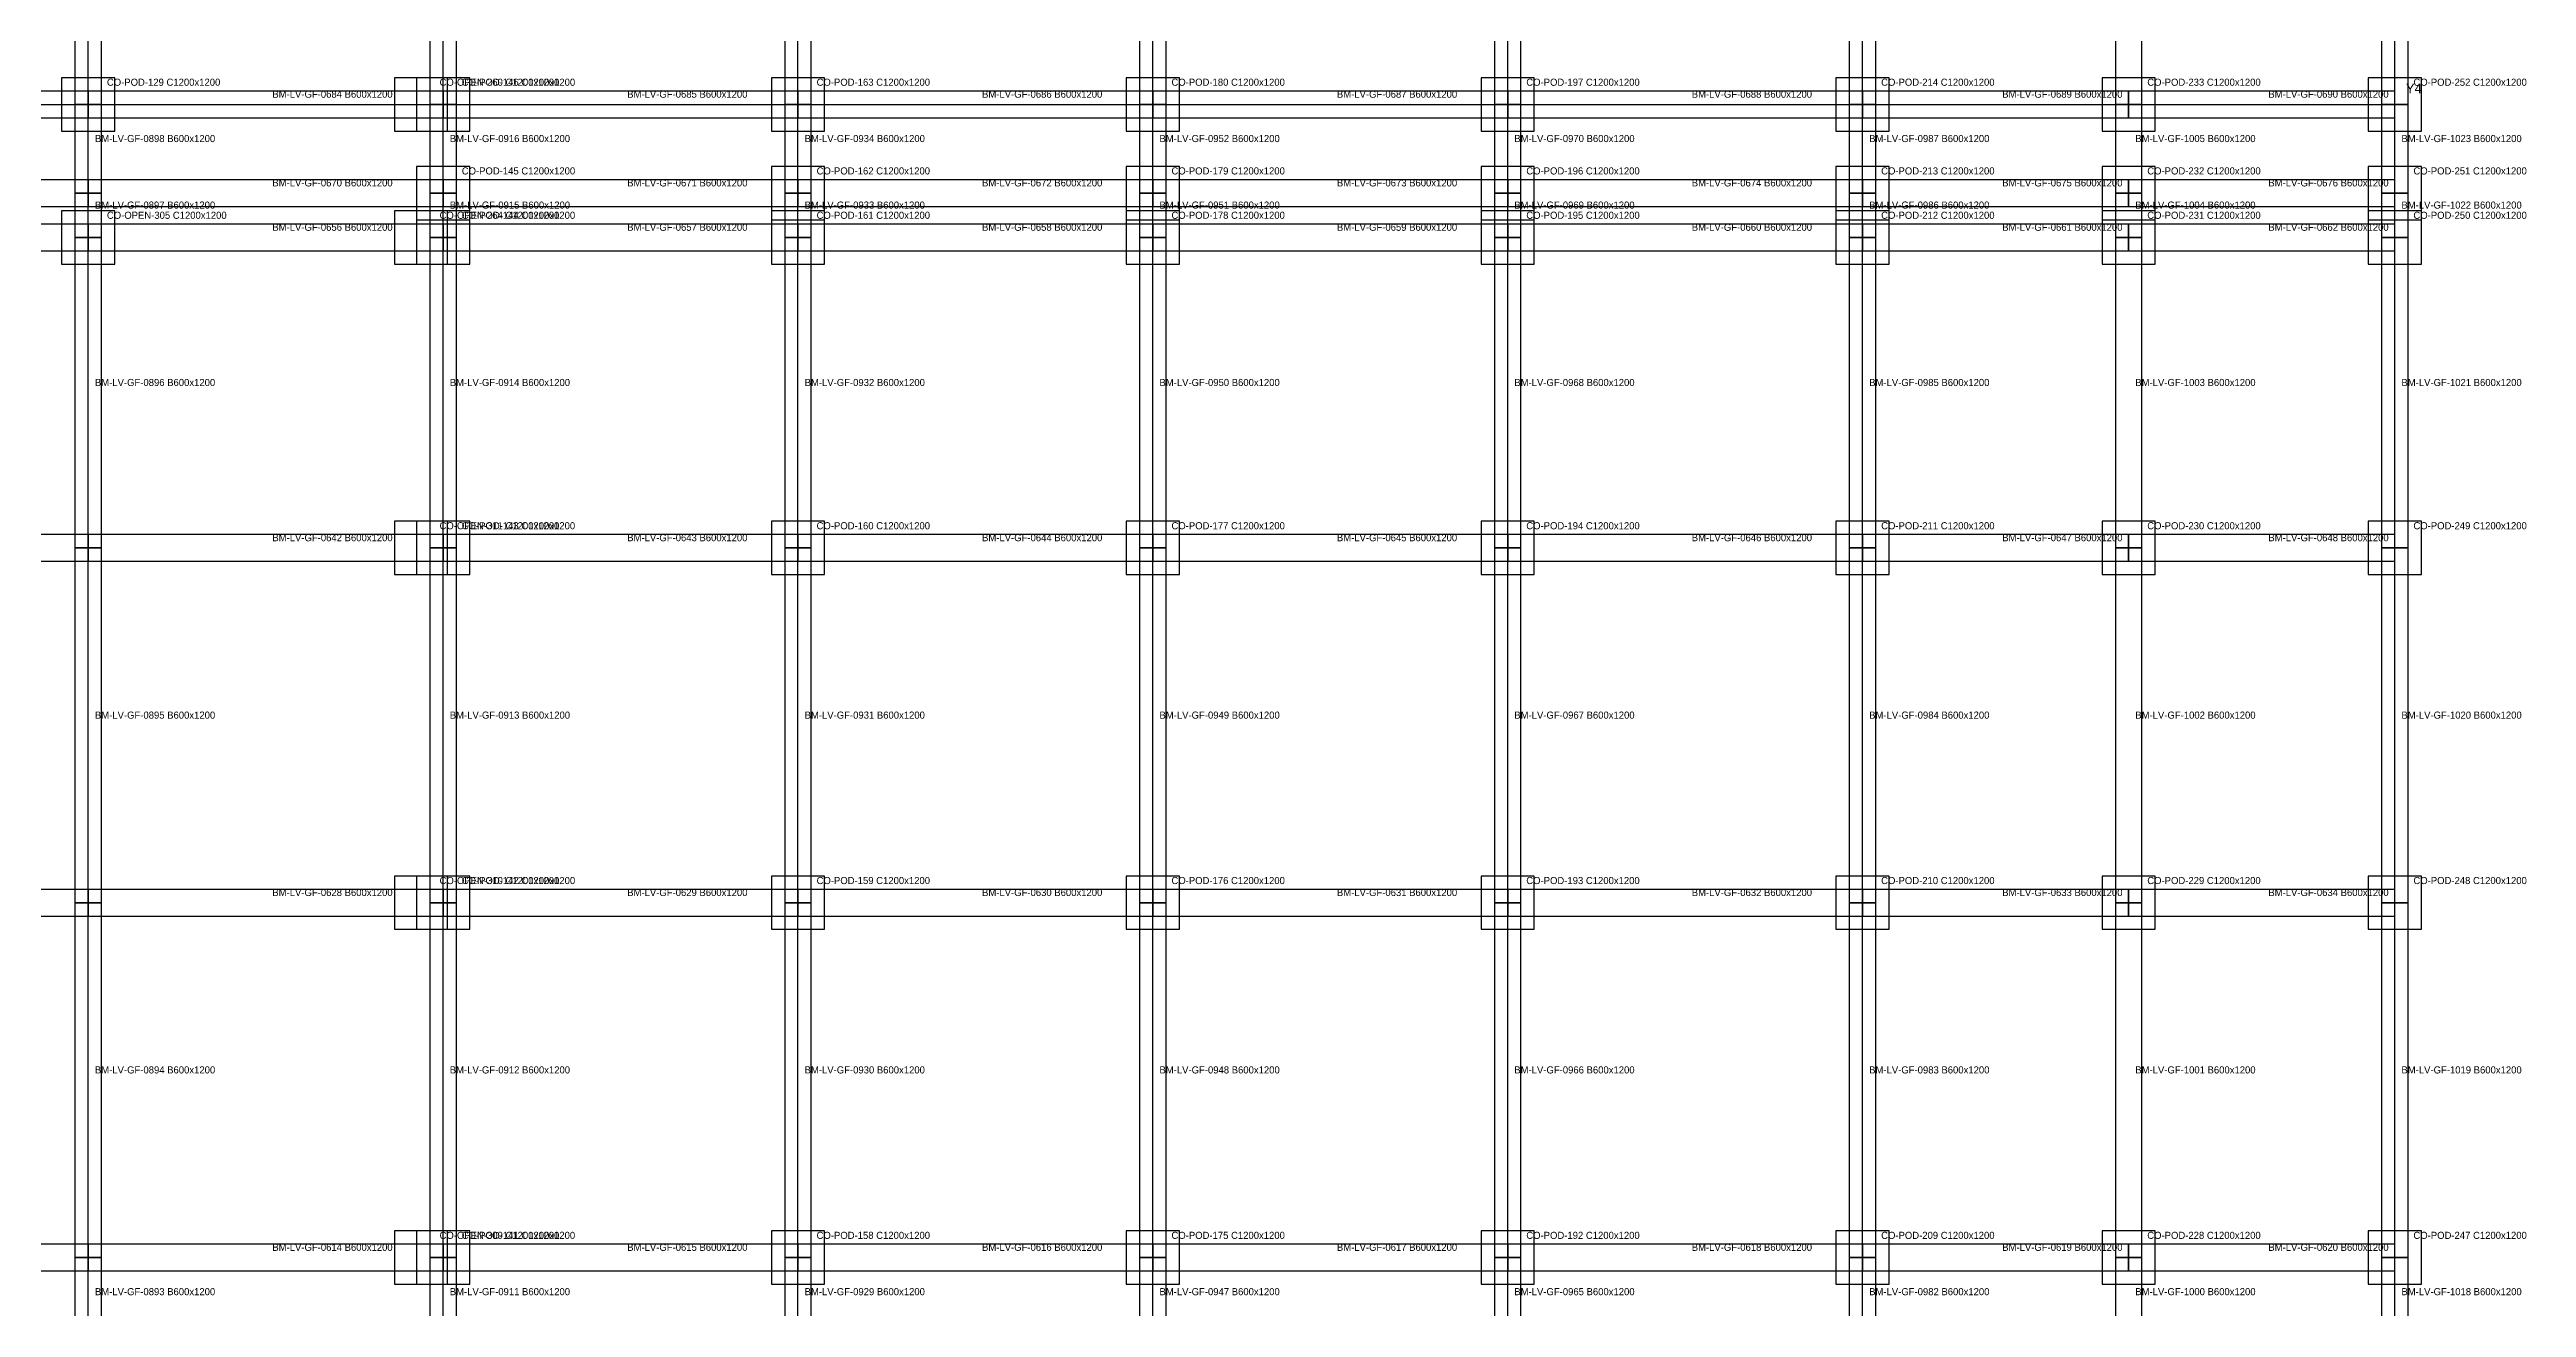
# Model space of a CAD drawing. Header units: millimetres. Extents: x -600 to 227101, y -254450 to 109948.
# Drawn here: x 170127 to 225969, y 45874 to 74237 of the extents above; entities that cross this region are included whole.
import ezdxf

# ---------------------------------------------------------------- set-up
doc = ezdxf.new("R2010")
doc.units = ezdxf.units.MM
for name, color, linetype in [('LV-GF_BEAM', 5, 'Continuous'), ('LV-GF_BOUNDARY', 6, 'Continuous'), ('LV-GF_COLUMN', 1, 'Continuous'), ('LV-GF_GRID', 8, 'Continuous'), ('LV-GF_SLAB', 7, 'Continuous'), ('TEXT', 7, 'Continuous')]:
    doc.layers.add(name, color=color, linetype=linetype)

msp = doc.modelspace()

# ---------------------------------------------------------------- linework, layer by layer
at = {"layer": 'LV-GF_BEAM'}
for points in [[(170700, 73000), (171300, 73000), (171300, 79000), (170700, 79000), (170700, 73000)], [(178700, 73000), (179300, 73000), (179300, 79000), (178700, 79000), (178700, 73000)], [(186700, 73000), (187300, 73000), (187300, 79000), (186700, 79000), (186700, 73000)], [(194700, 73000), (195300, 73000), (195300, 79000), (194700, 79000), (194700, 73000)], [(202700, 73000), (203300, 73000), (203300, 79000), (202700, 79000), (202700, 73000)], [(210700, 73000), (211300, 73000), (211300, 79000), (210700, 79000), (210700, 73000)], [(216700, 73000), (217300, 73000), (217300, 79000), (216700, 79000), (216700, 73000)], [(222700, 73000), (223300, 73000), (223300, 79000), (222700, 79000), (222700, 73000)], [(163000, 73300), (163000, 72700), (171000, 72700), (171000, 73300), (163000, 73300)], [(171000, 73300), (171000, 72700), (179000, 72700), (179000, 73300), (171000, 73300)], [(179000, 73300), (179000, 72700), (187000, 72700), (187000, 73300), (179000, 73300)], [(187000, 73300), (187000, 72700), (195000, 72700), (195000, 73300), (187000, 73300)], [(195000, 73300), (195000, 72700), (203000, 72700), (203000, 73300), (195000, 73300)], [(203000, 73300), (203000, 72700), (211000, 72700), (211000, 73300), (203000, 73300)], [(211000, 73300), (211000, 72700), (217000, 72700), (217000, 73300), (211000, 73300)], [(217000, 73300), (217000, 72700), (223000, 72700), (223000, 73300), (217000, 73300)], [(170700, 71000), (171300, 71000), (171300, 73000), (170700, 73000), (170700, 71000)], [(178700, 71000), (179300, 71000), (179300, 73000), (178700, 73000), (178700, 71000)], [(186700, 71000), (187300, 71000), (187300, 73000), (186700, 73000), (186700, 71000)], [(194700, 71000), (195300, 71000), (195300, 73000), (194700, 73000), (194700, 71000)], [(202700, 71000), (203300, 71000), (203300, 73000), (202700, 73000), (202700, 71000)], [(210700, 71000), (211300, 71000), (211300, 73000), (210700, 73000), (210700, 71000)], [(216700, 71000), (217300, 71000), (217300, 73000), (216700, 73000), (216700, 71000)], [(222700, 71000), (223300, 71000), (223300, 73000), (222700, 73000), (222700, 71000)], [(163000, 71300), (163000, 70700), (171000, 70700), (171000, 71300), (163000, 71300)], [(170700, 70000), (171300, 70000), (171300, 71000), (170700, 71000), (170700, 70000)], [(171000, 71300), (171000, 70700), (179000, 70700), (179000, 71300), (171000, 71300)], [(178700, 70000), (179300, 70000), (179300, 71000), (178700, 71000), (178700, 70000)], [(179000, 71300), (179000, 70700), (187000, 70700), (187000, 71300), (179000, 71300)], [(186700, 70000), (187300, 70000), (187300, 71000), (186700, 71000), (186700, 70000)], [(187000, 71300), (187000, 70700), (195000, 70700), (195000, 71300), (187000, 71300)], [(194700, 70000), (195300, 70000), (195300, 71000), (194700, 71000), (194700, 70000)], [(195000, 71300), (195000, 70700), (203000, 70700), (203000, 71300), (195000, 71300)], [(202700, 70000), (203300, 70000), (203300, 71000), (202700, 71000), (202700, 70000)], [(203000, 71300), (203000, 70700), (211000, 70700), (211000, 71300), (203000, 71300)], [(210700, 70000), (211300, 70000), (211300, 71000), (210700, 71000), (210700, 70000)], [(211000, 71300), (211000, 70700), (217000, 70700), (217000, 71300), (211000, 71300)], [(216700, 70000), (217300, 70000), (217300, 71000), (216700, 71000), (216700, 70000)], [(217000, 71300), (217000, 70700), (223000, 70700), (223000, 71300), (217000, 71300)], [(222700, 70000), (223300, 70000), (223300, 71000), (222700, 71000), (222700, 70000)], [(163000, 70300), (163000, 69700), (171000, 69700), (171000, 70300), (163000, 70300)], [(170700, 63000), (171300, 63000), (171300, 70000), (170700, 70000), (170700, 63000)], [(171000, 70300), (171000, 69700), (179000, 69700), (179000, 70300), (171000, 70300)], [(178700, 63000), (179300, 63000), (179300, 70000), (178700, 70000), (178700, 63000)], [(179000, 70300), (179000, 69700), (187000, 69700), (187000, 70300), (179000, 70300)], [(186700, 63000), (187300, 63000), (187300, 70000), (186700, 70000), (186700, 63000)], [(187000, 70300), (187000, 69700), (195000, 69700), (195000, 70300), (187000, 70300)], [(194700, 63000), (195300, 63000), (195300, 70000), (194700, 70000), (194700, 63000)], [(195000, 70300), (195000, 69700), (203000, 69700), (203000, 70300), (195000, 70300)], [(202700, 63000), (203300, 63000), (203300, 70000), (202700, 70000), (202700, 63000)], [(203000, 70300), (203000, 69700), (211000, 69700), (211000, 70300), (203000, 70300)], [(210700, 63000), (211300, 63000), (211300, 70000), (210700, 70000), (210700, 63000)], [(211000, 70300), (211000, 69700), (217000, 69700), (217000, 70300), (211000, 70300)], [(216700, 63000), (217300, 63000), (217300, 70000), (216700, 70000), (216700, 63000)], [(217000, 70300), (217000, 69700), (223000, 69700), (223000, 70300), (217000, 70300)], [(222700, 63000), (223300, 63000), (223300, 70000), (222700, 70000), (222700, 63000)], [(163000, 63300), (163000, 62700), (171000, 62700), (171000, 63300), (163000, 63300)], [(171000, 63300), (171000, 62700), (179000, 62700), (179000, 63300), (171000, 63300)], [(179000, 63300), (179000, 62700), (187000, 62700), (187000, 63300), (179000, 63300)], [(187000, 63300), (187000, 62700), (195000, 62700), (195000, 63300), (187000, 63300)], [(195000, 63300), (195000, 62700), (203000, 62700), (203000, 63300), (195000, 63300)], [(203000, 63300), (203000, 62700), (211000, 62700), (211000, 63300), (203000, 63300)], [(211000, 63300), (211000, 62700), (217000, 62700), (217000, 63300), (211000, 63300)], [(217000, 63300), (217000, 62700), (223000, 62700), (223000, 63300), (217000, 63300)], [(170700, 55000), (171300, 55000), (171300, 63000), (170700, 63000), (170700, 55000)], [(178700, 55000), (179300, 55000), (179300, 63000), (178700, 63000), (178700, 55000)], [(186700, 55000), (187300, 55000), (187300, 63000), (186700, 63000), (186700, 55000)], [(194700, 55000), (195300, 55000), (195300, 63000), (194700, 63000), (194700, 55000)], [(202700, 55000), (203300, 55000), (203300, 63000), (202700, 63000), (202700, 55000)], [(210700, 55000), (211300, 55000), (211300, 63000), (210700, 63000), (210700, 55000)], [(216700, 55000), (217300, 55000), (217300, 63000), (216700, 63000), (216700, 55000)], [(222700, 55000), (223300, 55000), (223300, 63000), (222700, 63000), (222700, 55000)], [(163000, 55300), (163000, 54700), (171000, 54700), (171000, 55300), (163000, 55300)], [(171000, 55300), (171000, 54700), (179000, 54700), (179000, 55300), (171000, 55300)], [(179000, 55300), (179000, 54700), (187000, 54700), (187000, 55300), (179000, 55300)], [(187000, 55300), (187000, 54700), (195000, 54700), (195000, 55300), (187000, 55300)], [(195000, 55300), (195000, 54700), (203000, 54700), (203000, 55300), (195000, 55300)], [(203000, 55300), (203000, 54700), (211000, 54700), (211000, 55300), (203000, 55300)], [(211000, 55300), (211000, 54700), (217000, 54700), (217000, 55300), (211000, 55300)], [(217000, 55300), (217000, 54700), (223000, 54700), (223000, 55300), (217000, 55300)], [(170700, 47000), (171300, 47000), (171300, 55000), (170700, 55000), (170700, 47000)], [(178700, 47000), (179300, 47000), (179300, 55000), (178700, 55000), (178700, 47000)], [(186700, 47000), (187300, 47000), (187300, 55000), (186700, 55000), (186700, 47000)], [(194700, 47000), (195300, 47000), (195300, 55000), (194700, 55000), (194700, 47000)], [(202700, 47000), (203300, 47000), (203300, 55000), (202700, 55000), (202700, 47000)], [(210700, 47000), (211300, 47000), (211300, 55000), (210700, 55000), (210700, 47000)], [(216700, 47000), (217300, 47000), (217300, 55000), (216700, 55000), (216700, 47000)], [(222700, 47000), (223300, 47000), (223300, 55000), (222700, 55000), (222700, 47000)], [(163000, 47300), (163000, 46700), (171000, 46700), (171000, 47300), (163000, 47300)], [(170700, 45000), (171300, 45000), (171300, 47000), (170700, 47000), (170700, 45000)], [(171000, 47300), (171000, 46700), (179000, 46700), (179000, 47300), (171000, 47300)], [(178700, 45000), (179300, 45000), (179300, 47000), (178700, 47000), (178700, 45000)], [(179000, 47300), (179000, 46700), (187000, 46700), (187000, 47300), (179000, 47300)], [(186700, 45000), (187300, 45000), (187300, 47000), (186700, 47000), (186700, 45000)], [(187000, 47300), (187000, 46700), (195000, 46700), (195000, 47300), (187000, 47300)], [(194700, 45000), (195300, 45000), (195300, 47000), (194700, 47000), (194700, 45000)], [(195000, 47300), (195000, 46700), (203000, 46700), (203000, 47300), (195000, 47300)], [(202700, 45000), (203300, 45000), (203300, 47000), (202700, 47000), (202700, 45000)], [(203000, 47300), (203000, 46700), (211000, 46700), (211000, 47300), (203000, 47300)], [(210700, 45000), (211300, 45000), (211300, 47000), (210700, 47000), (210700, 45000)], [(211000, 47300), (211000, 46700), (217000, 46700), (217000, 47300), (211000, 47300)], [(216700, 45000), (217300, 45000), (217300, 47000), (216700, 47000), (216700, 45000)], [(217000, 47300), (217000, 46700), (223000, 46700), (223000, 47300), (217000, 47300)], [(222700, 45000), (223300, 45000), (223300, 47000), (222700, 47000), (222700, 45000)]]:
    msp.add_lwpolyline(points, close=True, dxfattribs=at)
at = {"layer": 'LV-GF_BOUNDARY'}
msp.add_lwpolyline([(119000, 0), (223000, 0), (223000, 102000), (119000, 102000), (119000, 0)], close=True, dxfattribs=at)
at = {"layer": 'LV-GF_COLUMN'}
for points in [[(170400, 72400), (171600, 72400), (171600, 73600), (170400, 73600), (170400, 72400)], [(177900, 72400), (179100, 72400), (179100, 73600), (177900, 73600), (177900, 72400)], [(178400, 72400), (179600, 72400), (179600, 73600), (178400, 73600), (178400, 72400)], [(186400, 72400), (187600, 72400), (187600, 73600), (186400, 73600), (186400, 72400)], [(194400, 72400), (195600, 72400), (195600, 73600), (194400, 73600), (194400, 72400)], [(202400, 72400), (203600, 72400), (203600, 73600), (202400, 73600), (202400, 72400)], [(210400, 72400), (211600, 72400), (211600, 73600), (210400, 73600), (210400, 72400)], [(216400, 72400), (217600, 72400), (217600, 73600), (216400, 73600), (216400, 72400)], [(222400, 72400), (223600, 72400), (223600, 73600), (222400, 73600), (222400, 72400)], [(178400, 70400), (179600, 70400), (179600, 71600), (178400, 71600), (178400, 70400)], [(186400, 70400), (187600, 70400), (187600, 71600), (186400, 71600), (186400, 70400)], [(194400, 70400), (195600, 70400), (195600, 71600), (194400, 71600), (194400, 70400)], [(202400, 70400), (203600, 70400), (203600, 71600), (202400, 71600), (202400, 70400)], [(210400, 70400), (211600, 70400), (211600, 71600), (210400, 71600), (210400, 70400)], [(216400, 70400), (217600, 70400), (217600, 71600), (216400, 71600), (216400, 70400)], [(222400, 70400), (223600, 70400), (223600, 71600), (222400, 71600), (222400, 70400)], [(170400, 69400), (171600, 69400), (171600, 70600), (170400, 70600), (170400, 69400)], [(177900, 69400), (179100, 69400), (179100, 70600), (177900, 70600), (177900, 69400)], [(178400, 69400), (179600, 69400), (179600, 70600), (178400, 70600), (178400, 69400)], [(186400, 69400), (187600, 69400), (187600, 70600), (186400, 70600), (186400, 69400)], [(194400, 69400), (195600, 69400), (195600, 70600), (194400, 70600), (194400, 69400)], [(202400, 69400), (203600, 69400), (203600, 70600), (202400, 70600), (202400, 69400)], [(210400, 69400), (211600, 69400), (211600, 70600), (210400, 70600), (210400, 69400)], [(216400, 69400), (217600, 69400), (217600, 70600), (216400, 70600), (216400, 69400)], [(222400, 69400), (223600, 69400), (223600, 70600), (222400, 70600), (222400, 69400)], [(177900, 62400), (179100, 62400), (179100, 63600), (177900, 63600), (177900, 62400)], [(178400, 62400), (179600, 62400), (179600, 63600), (178400, 63600), (178400, 62400)], [(186400, 62400), (187600, 62400), (187600, 63600), (186400, 63600), (186400, 62400)], [(194400, 62400), (195600, 62400), (195600, 63600), (194400, 63600), (194400, 62400)], [(202400, 62400), (203600, 62400), (203600, 63600), (202400, 63600), (202400, 62400)], [(210400, 62400), (211600, 62400), (211600, 63600), (210400, 63600), (210400, 62400)], [(216400, 62400), (217600, 62400), (217600, 63600), (216400, 63600), (216400, 62400)], [(222400, 62400), (223600, 62400), (223600, 63600), (222400, 63600), (222400, 62400)], [(177900, 54400), (179100, 54400), (179100, 55600), (177900, 55600), (177900, 54400)], [(178400, 54400), (179600, 54400), (179600, 55600), (178400, 55600), (178400, 54400)], [(186400, 54400), (187600, 54400), (187600, 55600), (186400, 55600), (186400, 54400)], [(194400, 54400), (195600, 54400), (195600, 55600), (194400, 55600), (194400, 54400)], [(202400, 54400), (203600, 54400), (203600, 55600), (202400, 55600), (202400, 54400)], [(210400, 54400), (211600, 54400), (211600, 55600), (210400, 55600), (210400, 54400)], [(216400, 54400), (217600, 54400), (217600, 55600), (216400, 55600), (216400, 54400)], [(222400, 54400), (223600, 54400), (223600, 55600), (222400, 55600), (222400, 54400)], [(177900, 46400), (179100, 46400), (179100, 47600), (177900, 47600), (177900, 46400)], [(178400, 46400), (179600, 46400), (179600, 47600), (178400, 47600), (178400, 46400)], [(186400, 46400), (187600, 46400), (187600, 47600), (186400, 47600), (186400, 46400)], [(194400, 46400), (195600, 46400), (195600, 47600), (194400, 47600), (194400, 46400)], [(202400, 46400), (203600, 46400), (203600, 47600), (202400, 47600), (202400, 46400)], [(210400, 46400), (211600, 46400), (211600, 47600), (210400, 47600), (210400, 46400)], [(216400, 46400), (217600, 46400), (217600, 47600), (216400, 47600), (216400, 46400)], [(222400, 46400), (223600, 46400), (223600, 47600), (222400, 47600), (222400, 46400)]]:
    msp.add_lwpolyline(points, close=True, dxfattribs=at)
at = {"layer": 'LV-GF_GRID'}
for points in [[(171000, 0), (171000, 102000)], [(179000, 0), (179000, 102000)], [(187000, 0), (187000, 102000)], [(195000, 0), (195000, 102000)], [(203000, 0), (203000, 102000)], [(211000, 0), (211000, 102000)], [(223000, 0), (223000, 102000)], [(119000, 73000), (223000, 73000)]]:
    msp.add_lwpolyline(points, dxfattribs=at)
at = {"layer": 'LV-GF_SLAB'}
msp.add_lwpolyline([(119000, 0), (223000, 0), (223000, 102000), (119000, 102000), (119000, 0)], close=True, dxfattribs=at)

# ---------------------------------------------------------------- texts
at = {"layer": 'TEXT'}
for s, height, p in [('CO-POD-129 C1200x1200', 160, (171420, 73420)), ('BM-LV-GF-0684 B600x1200', 160, (175150, 73150)), ('CO-OPEN-260 C1200x1200', 160, (178920, 73420)), ('CO-POD-146 C1200x1200', 160, (179420, 73420)), ('BM-LV-GF-0685 B600x1200', 160, (183150, 73150)), ('CO-POD-163 C1200x1200', 160, (187420, 73420)), ('BM-LV-GF-0686 B600x1200', 160, (191150, 73150)), ('CO-POD-180 C1200x1200', 160, (195420, 73420)), ('BM-LV-GF-0687 B600x1200', 160, (199150, 73150)), ('CO-POD-197 C1200x1200', 160, (203420, 73420)), ('BM-LV-GF-0688 B600x1200', 160, (207150, 73150)), ('CO-POD-214 C1200x1200', 160, (211420, 73420)), ('BM-LV-GF-0689 B600x1200', 160, (214150, 73150)), ('CO-POD-233 C1200x1200', 160, (217420, 73420)), ('BM-LV-GF-0690 B600x1200', 160, (220150, 73150)), ('Y4', 220, (223250, 73250)), ('CO-POD-252 C1200x1200', 160, (223420, 73420)), ('BM-LV-GF-0898 B600x1200', 160, (171150, 72150)), ('BM-LV-GF-0916 B600x1200', 160, (179150, 72150)), ('BM-LV-GF-0934 B600x1200', 160, (187150, 72150)), ('BM-LV-GF-0952 B600x1200', 160, (195150, 72150)), ('BM-LV-GF-0970 B600x1200', 160, (203150, 72150)), ('BM-LV-GF-0987 B600x1200', 160, (211150, 72150)), ('BM-LV-GF-1005 B600x1200', 160, (217150, 72150)), ('BM-LV-GF-1023 B600x1200', 160, (223150, 72150)), ('CO-POD-145 C1200x1200', 160, (179420, 71420)), ('CO-POD-162 C1200x1200', 160, (187420, 71420)), ('CO-POD-179 C1200x1200', 160, (195420, 71420)), ('CO-POD-196 C1200x1200', 160, (203420, 71420)), ('CO-POD-213 C1200x1200', 160, (211420, 71420)), ('CO-POD-232 C1200x1200', 160, (217420, 71420)), ('CO-POD-251 C1200x1200', 160, (223420, 71420)), ('BM-LV-GF-0670 B600x1200', 160, (175150, 71150)), ('BM-LV-GF-0671 B600x1200', 160, (183150, 71150)), ('BM-LV-GF-0672 B600x1200', 160, (191150, 71150)), ('BM-LV-GF-0673 B600x1200', 160, (199150, 71150)), ('BM-LV-GF-0674 B600x1200', 160, (207150, 71150)), ('BM-LV-GF-0675 B600x1200', 160, (214150, 71150)), ('BM-LV-GF-0676 B600x1200', 160, (220150, 71150)), ('BM-LV-GF-0897 B600x1200', 160, (171150, 70650)), ('CO-OPEN-305 C1200x1200', 160, (171420, 70420)), ('CO-OPEN-264 C1200x1200', 160, (178920, 70420)), ('BM-LV-GF-0915 B600x1200', 160, (179150, 70650)), ('CO-POD-144 C1200x1200', 160, (179420, 70420)), ('BM-LV-GF-0933 B600x1200', 160, (187150, 70650)), ('CO-POD-161 C1200x1200', 160, (187420, 70420)), ('BM-LV-GF-0951 B600x1200', 160, (195150, 70650)), ('CO-POD-178 C1200x1200', 160, (195420, 70420)), ('BM-LV-GF-0969 B600x1200', 160, (203150, 70650)), ('CO-POD-195 C1200x1200', 160, (203420, 70420)), ('BM-LV-GF-0986 B600x1200', 160, (211150, 70650)), ('CO-POD-212 C1200x1200', 160, (211420, 70420)), ('BM-LV-GF-1004 B600x1200', 160, (217150, 70650)), ('CO-POD-231 C1200x1200', 160, (217420, 70420)), ('BM-LV-GF-1022 B600x1200', 160, (223150, 70650)), ('CO-POD-250 C1200x1200', 160, (223420, 70420)), ('BM-LV-GF-0656 B600x1200', 160, (175150, 70150)), ('BM-LV-GF-0657 B600x1200', 160, (183150, 70150)), ('BM-LV-GF-0658 B600x1200', 160, (191150, 70150)), ('BM-LV-GF-0659 B600x1200', 160, (199150, 70150)), ('BM-LV-GF-0660 B600x1200', 160, (207150, 70150)), ('BM-LV-GF-0661 B600x1200', 160, (214150, 70150)), ('BM-LV-GF-0662 B600x1200', 160, (220150, 70150)), ('BM-LV-GF-0896 B600x1200', 160, (171150, 66650)), ('BM-LV-GF-0914 B600x1200', 160, (179150, 66650)), ('BM-LV-GF-0932 B600x1200', 160, (187150, 66650)), ('BM-LV-GF-0950 B600x1200', 160, (195150, 66650)), ('BM-LV-GF-0968 B600x1200', 160, (203150, 66650)), ('BM-LV-GF-0985 B600x1200', 160, (211150, 66650)), ('BM-LV-GF-1003 B600x1200', 160, (217150, 66650)), ('BM-LV-GF-1021 B600x1200', 160, (223150, 66650)), ('BM-LV-GF-0642 B600x1200', 160, (175150, 63150)), ('CO-OPEN-311 C1200x1200', 160, (178920, 63420)), ('CO-POD-143 C1200x1200', 160, (179420, 63420)), ('BM-LV-GF-0643 B600x1200', 160, (183150, 63150)), ('CO-POD-160 C1200x1200', 160, (187420, 63420)), ('BM-LV-GF-0644 B600x1200', 160, (191150, 63150)), ('CO-POD-177 C1200x1200', 160, (195420, 63420)), ('BM-LV-GF-0645 B600x1200', 160, (199150, 63150)), ('CO-POD-194 C1200x1200', 160, (203420, 63420)), ('BM-LV-GF-0646 B600x1200', 160, (207150, 63150)), ('CO-POD-211 C1200x1200', 160, (211420, 63420)), ('BM-LV-GF-0647 B600x1200', 160, (214150, 63150)), ('CO-POD-230 C1200x1200', 160, (217420, 63420)), ('BM-LV-GF-0648 B600x1200', 160, (220150, 63150)), ('CO-POD-249 C1200x1200', 160, (223420, 63420)), ('BM-LV-GF-0895 B600x1200', 160, (171150, 59150)), ('BM-LV-GF-0913 B600x1200', 160, (179150, 59150)), ('BM-LV-GF-0931 B600x1200', 160, (187150, 59150)), ('BM-LV-GF-0949 B600x1200', 160, (195150, 59150)), ('BM-LV-GF-0967 B600x1200', 160, (203150, 59150)), ('BM-LV-GF-0984 B600x1200', 160, (211150, 59150)), ('BM-LV-GF-1002 B600x1200', 160, (217150, 59150)), ('BM-LV-GF-1020 B600x1200', 160, (223150, 59150)), ('BM-LV-GF-0628 B600x1200', 160, (175150, 55150)), ('CO-OPEN-310 C1200x1200', 160, (178920, 55420)), ('CO-POD-142 C1200x1200', 160, (179420, 55420)), ('BM-LV-GF-0629 B600x1200', 160, (183150, 55150)), ('CO-POD-159 C1200x1200', 160, (187420, 55420)), ('BM-LV-GF-0630 B600x1200', 160, (191150, 55150)), ('CO-POD-176 C1200x1200', 160, (195420, 55420)), ('BM-LV-GF-0631 B600x1200', 160, (199150, 55150)), ('CO-POD-193 C1200x1200', 160, (203420, 55420)), ('BM-LV-GF-0632 B600x1200', 160, (207150, 55150)), ('CO-POD-210 C1200x1200', 160, (211420, 55420)), ('BM-LV-GF-0633 B600x1200', 160, (214150, 55150)), ('CO-POD-229 C1200x1200', 160, (217420, 55420)), ('BM-LV-GF-0634 B600x1200', 160, (220150, 55150)), ('CO-POD-248 C1200x1200', 160, (223420, 55420)), ('BM-LV-GF-0894 B600x1200', 160, (171150, 51150)), ('BM-LV-GF-0912 B600x1200', 160, (179150, 51150)), ('BM-LV-GF-0930 B600x1200', 160, (187150, 51150)), ('BM-LV-GF-0948 B600x1200', 160, (195150, 51150)), ('BM-LV-GF-0966 B600x1200', 160, (203150, 51150)), ('BM-LV-GF-0983 B600x1200', 160, (211150, 51150)), ('BM-LV-GF-1001 B600x1200', 160, (217150, 51150)), ('BM-LV-GF-1019 B600x1200', 160, (223150, 51150)), ('CO-OPEN-309 C1200x1200', 160, (178920, 47420)), ('CO-POD-141 C1200x1200', 160, (179420, 47420)), ('CO-POD-158 C1200x1200', 160, (187420, 47420)), ('CO-POD-175 C1200x1200', 160, (195420, 47420)), ('CO-POD-192 C1200x1200', 160, (203420, 47420)), ('CO-POD-209 C1200x1200', 160, (211420, 47420)), ('CO-POD-228 C1200x1200', 160, (217420, 47420)), ('CO-POD-247 C1200x1200', 160, (223420, 47420)), ('BM-LV-GF-0614 B600x1200', 160, (175150, 47150)), ('BM-LV-GF-0615 B600x1200', 160, (183150, 47150)), ('BM-LV-GF-0616 B600x1200', 160, (191150, 47150)), ('BM-LV-GF-0617 B600x1200', 160, (199150, 47150)), ('BM-LV-GF-0618 B600x1200', 160, (207150, 47150)), ('BM-LV-GF-0619 B600x1200', 160, (214150, 47150)), ('BM-LV-GF-0620 B600x1200', 160, (220150, 47150)), ('BM-LV-GF-0893 B600x1200', 160, (171150, 46150)), ('BM-LV-GF-0911 B600x1200', 160, (179150, 46150)), ('BM-LV-GF-0929 B600x1200', 160, (187150, 46150)), ('BM-LV-GF-0947 B600x1200', 160, (195150, 46150)), ('BM-LV-GF-0965 B600x1200', 160, (203150, 46150)), ('BM-LV-GF-0982 B600x1200', 160, (211150, 46150)), ('BM-LV-GF-1000 B600x1200', 160, (217150, 46150)), ('BM-LV-GF-1018 B600x1200', 160, (223150, 46150))]:
    msp.add_text(s, height=height, dxfattribs=at).set_placement(p)

doc.saveas('drawing.dxf')
